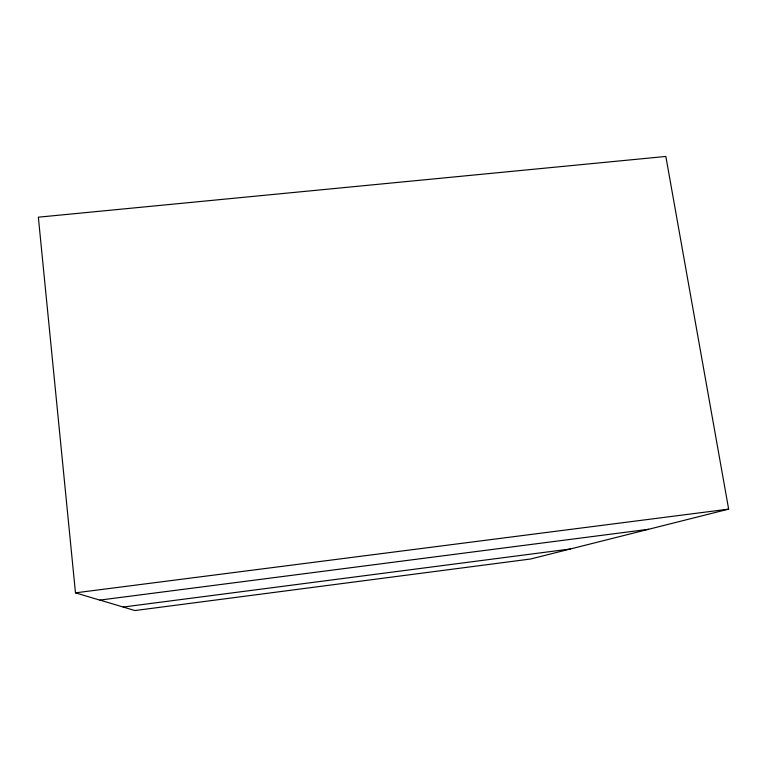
<?xml version="1.0" encoding="UTF-8"?>
<svg xmlns="http://www.w3.org/2000/svg" width="767" height="767" viewBox="0 0 767 767"><rect width="100%" height="100%" fill="white"/><g stroke="black" fill="none" stroke-linecap="round" stroke-linejoin="round"><path stroke-width="1.15" d="M648.594 529.288L99.729 600.11L75.473 592.843L38.35 217.186L665.842 156.449L728.65 509.125L530.582 559.009L134.925 610.551L99.931 600.082M123.171 607.052L570.399 548.971M75.473 592.843L728.65 509.125"/></g></svg>
